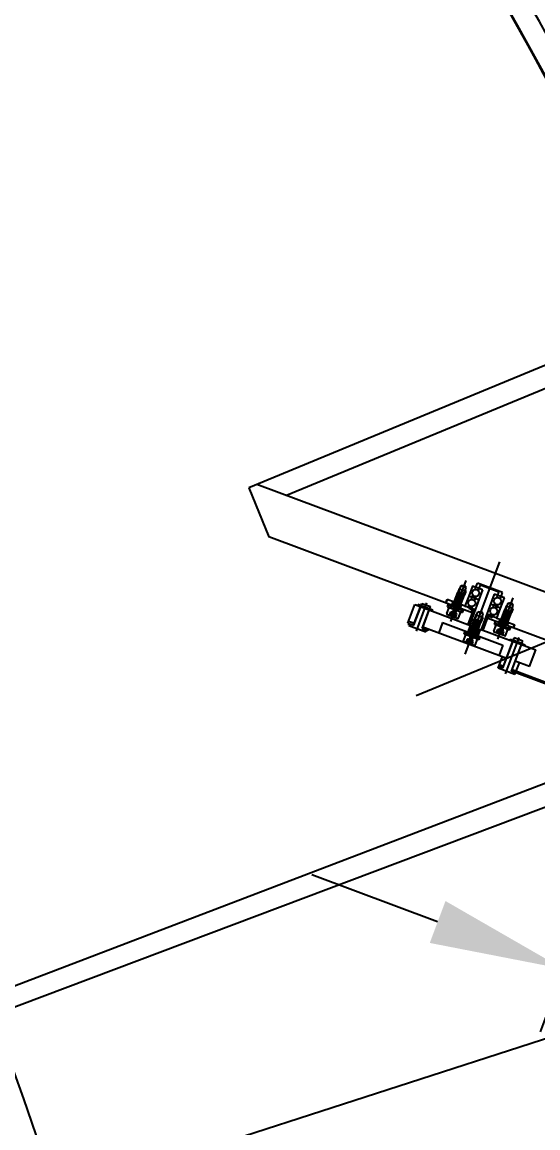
# Model space of a CAD drawing. Header units: millimetres. Extents: x -4562 to 17216, y -5211 to 6025.
# Drawn here: x 2169 to 2457, y 748 to 1366 of the extents above; entities that cross this region are included whole.
import ezdxf
from ezdxf.lldxf.tags import DXFTag

# ---------------------------------------------------------------- set-up
doc = ezdxf.new("R2010")
doc.units = ezdxf.units.MM
for name, color, linetype in [('C', 1, 'CENTER'), ('D', 6, 'HIDDEN'), ('F', 3, 'Continuous'), ('VV', 4, 'PHANTOM'), ('도면층7', 7, 'Continuous')]:
    doc.layers.add(name, color=color, linetype=linetype)
doc.styles.add('s', font='romans.shx', dxfattribs={"width": 0.75, "oblique": 10, "bigfont": 'whgtxt.shx'})
doc.styles.get("Standard").update_dxf_attribs({"font": 'txt.shx', "bigfont": 'whgtxt.shx'})
tags = doc.linetypes.add('CENTER', pattern=[50.8, 31.75, -6.35, 6.35, -6.35]).pattern_tags.tags
tags[10:11] = [DXFTag(74, 4), DXFTag(75, 0), DXFTag(340, '0'), DXFTag(46, 1.0), DXFTag(50, 0.0), DXFTag(44, 0.0), DXFTag(45, 0.0)]
tags[8:9] = [DXFTag(74, 4), DXFTag(75, 0), DXFTag(340, '0'), DXFTag(46, 1.0), DXFTag(50, 0.0), DXFTag(44, 0.0), DXFTag(45, 0.0)]
tags[6:7] = [DXFTag(74, 4), DXFTag(75, 0), DXFTag(340, '0'), DXFTag(46, 1.0), DXFTag(50, 0.0), DXFTag(44, 0.0), DXFTag(45, 0.0)]
tags[4:5] = [DXFTag(74, 4), DXFTag(75, 0), DXFTag(340, '0'), DXFTag(46, 1.0), DXFTag(50, 0.0), DXFTag(44, 0.0), DXFTag(45, 0.0)]
tags = doc.linetypes.add('HIDDEN', pattern=[3, 2, -1]).pattern_tags.tags
tags[6:7] = [DXFTag(74, 4), DXFTag(75, 0), DXFTag(340, '0'), DXFTag(46, 1.0), DXFTag(50, 0.0), DXFTag(44, 0.0), DXFTag(45, 0.0)]
tags[4:5] = [DXFTag(74, 4), DXFTag(75, 0), DXFTag(340, '0'), DXFTag(46, 1.0), DXFTag(50, 0.0), DXFTag(44, 0.0), DXFTag(45, 0.0)]
tags = doc.linetypes.add('PHANTOM', pattern=[17.5, 10, -1.5, 1.5, -1.5, 1.5, -1.5]).pattern_tags.tags
tags[14:15] = [DXFTag(74, 4), DXFTag(75, 0), DXFTag(340, '0'), DXFTag(46, 1.0), DXFTag(50, 0.0), DXFTag(44, 0.0), DXFTag(45, 0.0)]
tags[12:13] = [DXFTag(74, 4), DXFTag(75, 0), DXFTag(340, '0'), DXFTag(46, 1.0), DXFTag(50, 0.0), DXFTag(44, 0.0), DXFTag(45, 0.0)]
tags[10:11] = [DXFTag(74, 4), DXFTag(75, 0), DXFTag(340, '0'), DXFTag(46, 1.0), DXFTag(50, 0.0), DXFTag(44, 0.0), DXFTag(45, 0.0)]
tags[8:9] = [DXFTag(74, 4), DXFTag(75, 0), DXFTag(340, '0'), DXFTag(46, 1.0), DXFTag(50, 0.0), DXFTag(44, 0.0), DXFTag(45, 0.0)]
tags[6:7] = [DXFTag(74, 4), DXFTag(75, 0), DXFTag(340, '0'), DXFTag(46, 1.0), DXFTag(50, 0.0), DXFTag(44, 0.0), DXFTag(45, 0.0)]
tags[4:5] = [DXFTag(74, 4), DXFTag(75, 0), DXFTag(340, '0'), DXFTag(46, 1.0), DXFTag(50, 0.0), DXFTag(44, 0.0), DXFTag(45, 0.0)]
doc.dimstyles.new('AM_ISO$2', dxfattribs={"dimtxt": 3, "dimasz": 2.5, "dimexe": 1, "dimexo": 1, "dimgap": 1, "dimtad": 1, "dimdsep": 46, "dimtxsty": 's', "dimcen": 0, "dimclrd": 4, "dimclre": 4, "dimclrt": 3, "dimazin": 2, "dimtp": 0.1, "dimtm": 0.1, "dimtfac": 0.71, "dimtmove": 0, "dimatfit": 3, "dimfxl": 1, "dimlwd": 25, "dimlwe": 25, "dimarcsym": 0})
doc.dimstyles.new('ISO-25', dxfattribs={"dimscale": 30, "dimtxt": 2.5, "dimasz": 2.5, "dimexe": 1.25, "dimexo": 0.625, "dimtad": 1, "dimtoh": 1, "dimrnd": 0.005, "dimtxsty": 'Standard', "dimcen": 0, "dimazin": 2, "dimtfac": 1, "dimtmove": 0, "dimatfit": 3, "dimfxl": 1, "dimarcsym": 0})

# ---------------------------------------------------------------- blocks, each defined once
blk = doc.blocks.new('Mm_Port_Cassette_Top')
for p, q in [((12.5, 143), (-2058, 143)), ((-2058, 143), (-2058, 113.44)), ((-1949.14, 46.12), (-2053.04, 143)), ((12.5, 131), (-2040.17, 131)), ((-1969.49, 30.9), (-2058, 113.44)), ((-2004.8, 39.22), (-1997.3, 47.26)), ((-2002.31, 36.9), (-1994.81, 44.95)), ((-2002.24, 36.83), (-1994.74, 44.88)), ((-1997.3, 47.26), (-1973.09, 24.69)), ((-1996.2, 46.24), (-1995.79, 46.68)), ((-1989.21, 40.54), (-1995.79, 46.68)), ((-1994.26, 45.39), (-1993.37, 46.34)), ((-1990.6, 41.98), (-1994.26, 45.39)), ((-1993.96, 44.98), (-1993.89, 45.05)), ((-1993.37, 46.34), (-1989.72, 42.93)), ((-1977.9, 38.74), (-1972.6, 44.43)), ((-1972.6, 44.43), (-1971.99, 44.45)), ((-1969.67, 41.7), (-1972.6, 44.43)), ((-1971.99, 44.45), (-1969.4, 47.23)), ((-1969.69, 42.31), (-1971.99, 44.45)), ((-1971.08, 46.06), (-1968.15, 43.33)), ((-1969.69, 42.31), (-1967.1, 45.09)), ((-1969.4, 47.23), (-1967.1, 45.09)), ((-1969.4, 47.23), (-1967.63, 46.82)), ((-1963.59, 44.55), (-1967.69, 40.16)), ((-1967.1, 45.09), (-1967.63, 46.82)), ((-1959.21, 40.46), (-1963.59, 44.55)), ((-1962.13, 43.19), (-1960.43, 45.01)), ((-1960.67, 41.82), (-1959.31, 43.28)), ((-1949.46, 34.78), (-1960.43, 45.01)), ((-1951.26, 35.78), (-1959.31, 43.28)), ((-1746.34, -143), (-1949.14, 46.12)), ((-2004.8, 39.22), (-2002.24, 36.83)), ((-2004.75, 37.81), (-2004.07, 38.54)), ((-2004.75, 37.81), (-1997.44, 30.99)), ((-2001.56, 37.56), (-2004.12, 39.95)), ((-1998.58, 33.42), (-1991.08, 41.47)), ((-1998.51, 33.35), (-1991.01, 41.4)), ((-1991.04, 42.25), (-1990.97, 42.32)), ((-1990.6, 41.98), (-1989.72, 42.93)), ((-1989.62, 40.1), (-1989.21, 40.54)), ((-1982.68, 35.82), (-1980.22, 38.45)), ((-1980.97, 41.61), (-1979.6, 43.07)), ((-1980.95, 39.13), (-1979.72, 40.45)), ((-1980.95, 39.13), (-1974.37, 32.99)), ((-1980.82, 41.47), (-1979.46, 42.93)), ((-1979.14, 38.88), (-1980.39, 39.74)), ((-1976.53, 40.21), (-1979.6, 43.07)), ((-1979.35, 38.66), (-1979.14, 38.88)), ((-1977.68, 37.52), (-1979.35, 38.66)), ((-1978.26, 39.08), (-1976.9, 40.55)), ((-1977.88, 37.3), (-1977.68, 37.52)), ((-1976.22, 36.15), (-1977.88, 37.3)), ((-1974.97, 36.02), (-1969.67, 41.7)), ((-1974.61, 35.67), (-1973.24, 37.14)), ((-1971.78, 35.77), (-1973.61, 37.48)), ((-1959.21, 40.46), (-1973.53, 25.1)), ((-1967.69, 40.16), (-1971.78, 35.77)), ((-1969.67, 41.7), (-1969.69, 42.31)), ((-1963.3, 36.07), (-1967.32, 39.82)), ((-1967.09, 37.87), (-1966.22, 38.8)), ((-1966.22, 38.8), (-1965.36, 39.73)), ((-1965.63, 36.51), (-1964.76, 37.43)), ((-1964.76, 37.43), (-1963.9, 38.36)), ((-1963, 42.26), (-1962.13, 43.19)), ((-1961.53, 40.89), (-1960.67, 41.82)), ((-1998.58, 33.42), (-1996.02, 31.04)), ((-1997.9, 34.15), (-1961.33, 0.05)), ((-1997.44, 30.99), (-1996.75, 31.72)), ((-1996.02, 31.04), (-1995.34, 31.77)), ((-1986.86, 32.06), (-1990.95, 27.67)), ((-1986.86, 32.06), (-1960.53, 7.51)), ((-1982.66, 35.25), (-1978.12, 31.02)), ((-1977.56, 31.04), (-1975.1, 33.68)), ((-1976.42, 35.93), (-1976.22, 36.15)), ((-1974.75, 34.79), (-1976.42, 35.93)), ((-1974.96, 34.57), (-1974.75, 34.79)), ((-1973.7, 33.71), (-1974.96, 34.57)), ((-1974.37, 32.99), (-1973.14, 34.31)), ((-1968.12, 32.36), (-1974.26, 25.78)), ((-1967.39, 31.68), (-1971.78, 35.77)), ((-1970.32, 34.41), (-1969.45, 35.34)), ((-1970.29, 33.7), (-1969.95, 34.07)), ((-1968.46, 32), (-1970.29, 33.7)), ((-1969.85, 31.24), (-1968.83, 32.34)), ((-1968.85, 33.05), (-1967.99, 33.97)), ((-1954.09, 35.68), (-1968.41, 20.33)), ((-1954.16, 27.54), (-1958.18, 31.3)), ((-1949.7, 31.59), (-1954.09, 35.68)), ((-1953.79, 27.2), (-1949.7, 31.59)), ((-1953.49, 33.39), (-1952.62, 34.32)), ((-1952.62, 34.32), (-1951.26, 35.78)), ((-1952.03, 32.03), (-1951.16, 32.96)), ((-1951.16, 32.96), (-1949.46, 34.78)), ((-1973.16, 24.76), (-1975.89, 21.83)), ((-1975.16, 21.15), (-1969.86, 26.83)), ((-1969.86, 26.83), (-1969.25, 26.86)), ((-1969.86, 26.83), (-1966.93, 24.11)), ((-1969.25, 26.86), (-1966.32, 30)), ((-1969.25, 26.86), (-1966.96, 24.71)), ((-1965.07, 26.1), (-1968, 28.83)), ((-1961.54, 26.23), (-1967.68, 19.64)), ((-1966.96, 24.71), (-1964.02, 27.86)), ((-1966.93, 24.11), (-1966.96, 24.71)), ((-1966.32, 30), (-1964.55, 29.59)), ((-1964.02, 27.86), (-1966.32, 30)), ((-1964.02, 27.86), (-1964.55, 29.59)), ((-1903.9, -30.26), (-1962.9, 24.76)), ((-1962.54, 24.42), (-1961.52, 25.52)), ((-1957.88, 22.82), (-1962.27, 26.91)), ((-1961.88, 25.86), (-1960.05, 24.16)), ((-1960.81, 25.54), (-1959.94, 26.47)), ((-1959.35, 24.18), (-1958.48, 25.11)), ((-1957.88, 22.82), (-1953.79, 27.2)), ((-1957.58, 29), (-1956.72, 29.93)), ((-1957.42, 19.65), (-1952.12, 25.33)), ((-1956.72, 29.93), (-1955.85, 30.86)), ((-1956.12, 27.64), (-1955.25, 28.57)), ((-1955.25, 28.57), (-1954.39, 29.5)), ((-1952.12, 25.33), (-1951.51, 25.35)), ((-1952.12, 25.33), (-1949.19, 22.6)), ((-1951.51, 25.35), (-1948.92, 28.13)), ((-1951.51, 25.35), (-1949.21, 23.21)), ((-1947.67, 24.23), (-1950.6, 26.96)), ((-1949.21, 23.21), (-1946.62, 25.99)), ((-1946.62, 25.99), (-1948.92, 28.13)), ((-1948.92, 28.13), (-1947.15, 27.72)), ((-1946.62, 25.99), (-1947.15, 27.72)), ((-1979.94, 18.22), (-1977.48, 20.86)), ((-1978.22, 21.54), (-1976.99, 22.86)), ((-1971.63, 15.4), (-1978.22, 21.54)), ((-1977.55, 22.25), (-1976.6, 21.06)), ((-1976.6, 21.06), (-1976.4, 21.28)), ((-1976.4, 21.28), (-1975.14, 19.7)), ((-1973.09, 24.69), (-1975.48, 22.13)), ((-1975.48, 22.13), (-1974.82, 21.52)), ((-1975.14, 19.7), (-1974.94, 19.92)), ((-1974.94, 19.92), (-1973.68, 18.33)), ((-1973.68, 18.33), (-1973.47, 18.55)), ((-1973.47, 18.55), (-1972.22, 16.97)), ((-1972.23, 18.42), (-1966.93, 24.11)), ((-1971.89, 18.79), (-1971.23, 18.18)), ((-1968.77, 20.67), (-1971.5, 17.74)), ((-1968.85, 20.73), (-1971.23, 18.18)), ((-1968.85, 20.73), (-1944.64, -1.84)), ((-1962.2, 16.72), (-1959.74, 19.35)), ((-1960.47, 20.04), (-1959.25, 21.35)), ((-1953.89, 13.9), (-1960.47, 20.04)), ((-1960.05, 24.16), (-1959.71, 24.52)), ((-1959.81, 20.75), (-1958.86, 19.56)), ((-1958.86, 19.56), (-1958.66, 19.78)), ((-1958.66, 19.78), (-1957.4, 18.2)), ((-1957.88, 22.82), (-1956.05, 21.11)), ((-1957.78, 19.99), (-1956.42, 21.45)), ((-1954.49, 16.92), (-1949.19, 22.6)), ((-1949.19, 22.6), (-1949.21, 23.21)), ((-1975.39, 13.43), (-1979.92, 17.66)), ((-1974.82, 13.45), (-1972.36, 16.08)), ((-1972.22, 16.97), (-1972.01, 17.19)), ((-1972.01, 17.19), (-1971.07, 16.01)), ((-1971.63, 15.4), (-1970.41, 16.72)), ((-1957.64, 11.93), (-1962.18, 16.16)), ((-1957.4, 18.2), (-1957.2, 18.41)), ((-1957.2, 18.41), (-1955.94, 16.83)), ((-1957.08, 11.95), (-1954.62, 14.58)), ((-1955.94, 16.83), (-1955.73, 17.05)), ((-1955.73, 17.05), (-1954.47, 15.47)), ((-1954.47, 15.47), (-1954.27, 15.69)), ((-1954.27, 15.69), (-1953.33, 14.5)), ((-1954.13, 16.58), (-1952.76, 18.04)), ((-1953.89, 13.9), (-1952.66, 15.22)), ((-1953.13, 18.38), (-1950.06, 15.52)), ((-1951.57, 14.19), (-1950.2, 15.65)), ((-1951.42, 14.06), (-1950.06, 15.52)), ((-1965.5, -4.27), (-1954.59, 7.44)), ((-1965.43, -4.33), (-1954.51, 7.37)), ((-1960.53, 7.51), (-1964.62, 3.12)), ((-1955.98, 8.73), (-1955.57, 9.17)), ((-1955.57, 9.17), (-1948.98, 3.03)), ((-1954.04, 7.88), (-1953.15, 8.83)), ((-1954.04, 7.88), (-1950.38, 4.47)), ((-1953.74, 7.47), (-1953.67, 7.54)), ((-1949.49, 5.42), (-1953.15, 8.83)), ((-1967.94, -3.36), (-1963.16, 1.76)), ((-1961.77, -7.74), (-1950.86, 3.96)), ((-1961.7, -7.81), (-1950.78, 3.89)), ((-1950.81, 4.74), (-1950.74, 4.81)), ((-1950.38, 4.47), (-1949.49, 5.42)), ((-1949.39, 2.59), (-1948.98, 3.03)), ((-1960.62, -10.18), (-1967.94, -3.36)), ((-1965.43, -4.33), (-1967.25, -2.63)), ((-1964.74, -3.6), (-1966.57, -1.9)), ((-1959.26, -8.72), (-1955.85, -5.06)), ((-1951.46, -9.15), (-1957.68, -3.36)), ((-1951.46, -9.15), (-1944.64, -1.84)), ((-1871.45, -91.97), (-1961.77, -7.74)), ((-1961.09, -7.01), (-1870.76, -91.24)), ((-1960.62, -10.18), (-1959.94, -9.45))]:
    blk.add_line(p, q)
for centre in [(-1967.54, 35.92), (-1963.45, 40.31), (-1953.94, 31.44), (-1958.03, 27.06)]:
    blk.add_circle(centre, 2)
for centre, radius, start, end in [((-1963.57, 43.84), 0.5, 47, 137), ((-1967.66, 39.46), 0.5, 47, 137), ((-1966.98, 40.19), 0.5, 137, 227), ((-1959.91, 40.43), 0.5, 317, 47), ((-1982.38, 35.54), 0.4, 137, 227), ((-1977.85, 31.32), 0.4, 227, 317), ((-1971.07, 35.8), 0.5, 137, 227), ((-1967.42, 32.39), 0.5, 227, 317), ((-1963.32, 36.78), 0.5, 227, 317), ((-1964.01, 36.05), 0.5, 317, 47), ((-1958.15, 30.59), 0.5, 47, 137), ((-1957.47, 31.32), 0.5, 137, 227), ((-1954.06, 34.98), 0.5, 47, 137), ((-1950.41, 31.57), 0.5, 317, 47), ((-1961.56, 26.93), 0.5, 137, 227), ((-1953.82, 27.91), 0.5, 227, 317), ((-1954.5, 27.18), 0.5, 317, 47), ((-1957.91, 23.52), 0.5, 227, 317), ((-1979.65, 17.95), 0.4, 137, 227), ((-1975.11, 13.72), 0.4, 227, 317), ((-1961.91, 16.45), 0.4, 137, 227), ((-1957.37, 12.22), 0.4, 227, 317)]:
    blk.add_arc(centre, radius, start, end)
at = {"layer": 'C'}
for p, q in [((-1981.91, 10.98), (-1944.42, 51.19)), ((-2002.15, 33.26), (-1990.67, 45.58)), ((-1965.75, 48.83), (-1982.44, 30.94)), ((-1945.27, 29.74), (-1961.96, 11.85)), ((-1965.31, -7.88), (-1950.44, 8.07))]:
    blk.add_line(p, q, dxfattribs=at)
at = {"layer": 'D'}
for p, q in [((-1971.39, 43.89), (-1979.19, 35.53)), ((-1970.29, 42.87), (-1978.09, 34.5)), ((-1981.66, 34.32), (-1980.29, 35.78)), ((-1981.02, 33.73), (-1979.66, 35.19)), ((-1980.29, 35.78), (-1978.34, 35.33)), ((-1979.76, 32.55), (-1978.39, 34.01)), ((-1979.12, 31.96), (-1977.76, 33.42)), ((-1977.76, 33.42), (-1978.34, 35.33)), ((-1968.65, 26.3), (-1976.45, 17.93)), ((-1967.56, 25.27), (-1975.35, 16.91)), ((-1950.91, 24.79), (-1958.71, 16.43)), ((-1949.82, 23.77), (-1957.61, 15.41)), ((-1978.92, 16.73), (-1977.56, 18.19)), ((-1978.29, 16.14), (-1976.92, 17.6)), ((-1977.56, 18.19), (-1975.61, 17.74)), ((-1977.02, 14.95), (-1975.65, 16.42)), ((-1976.39, 14.36), (-1975.02, 15.83)), ((-1975.02, 15.83), (-1975.61, 17.74)), ((-1961.18, 15.22), (-1959.81, 16.69)), ((-1960.55, 14.63), (-1959.18, 16.1)), ((-1959.81, 16.69), (-1957.87, 16.24)), ((-1959.28, 13.45), (-1957.91, 14.91)), ((-1958.64, 12.86), (-1957.28, 14.32)), ((-1957.28, 14.32), (-1957.87, 16.24))]:
    blk.add_line(p, q, dxfattribs=at)
for centre, radius, start, end in [((-1980.36, 35.08), 0.705, 9.12112, 84.87888), ((-1980.7, 32.81), 2.6, 27.52878, 66.47122), ((-1978.45, 33.31), 0.705, 9.12112, 84.87888), ((-1977.62, 17.49), 0.705, 9.12112, 84.87888), ((-1977.96, 15.22), 2.6, 27.52878, 66.47122), ((-1975.72, 15.71), 0.705, 9.12112, 84.87888), ((-1959.88, 15.98), 0.705, 9.12112, 84.87888), ((-1960.22, 13.71), 2.6, 27.52878, 66.47122), ((-1957.98, 14.21), 0.705, 9.12112, 84.87888)]:
    blk.add_arc(centre, radius, start, end, dxfattribs=at)
at = {"layer": 'F'}
for p, q in [((-1971.99, 44.45), (-1977.58, 38.45)), ((-1971.08, 46.06), (-1972.6, 44.43)), ((-1971.08, 46.06), (-1970.26, 46.31)), ((-1968.15, 43.33), (-1969.67, 41.7)), ((-1968.15, 43.33), (-1967.96, 44.17)), ((-1969.69, 42.31), (-1975.29, 36.31)), ((-1969.25, 26.86), (-1974.85, 20.86)), ((-1966.96, 24.71), (-1972.55, 18.72)), ((-1968, 28.83), (-1969.86, 26.83)), ((-1968, 28.83), (-1967.18, 29.08)), ((-1965.07, 26.1), (-1966.93, 24.11)), ((-1965.07, 26.1), (-1964.88, 26.94)), ((-1951.51, 25.35), (-1957.1, 19.36)), ((-1950.6, 26.96), (-1952.12, 25.33)), ((-1950.6, 26.96), (-1949.78, 27.21)), ((-1947.67, 24.23), (-1947.48, 25.07)), ((-1949.21, 23.21), (-1954.81, 17.21)), ((-1947.67, 24.23), (-1949.19, 22.6))]:
    blk.add_line(p, q, dxfattribs=at)
blk = doc.blocks.new('*D151')
at = {"color": 0, "lineweight": -2}
blk.add_line((2555.79, 925.77), (2389.8, 481.81), dxfattribs=at)
blk.add_arc((2209.66, 0), 551.88, 7.79238, 61.70762, dxfattribs=at)
at = {"color": 0}
for points in [[(2466.07, 474.57), (2476.4, 497.34), (2402.93, 516.93)], [(2768.92, 75.68), (2743.97, 73.98), (2761.54, 0)]]:
    blk.add_solid(points, dxfattribs=at)
at = {"layer": 'Defpoints', "color": 0}
for p in [(2584.07, 1001.43), (2562.35, 943.33), (2717.04, 217.12), (0, 0), (6816.08, 0)]:
    blk.add_point(p, dxfattribs=at)
at = {"color": 0, "insert": (2714.46, 350.2), "char_height": 75, "attachment_point": 5, "rotation": 304.75}
blk.add_mtext('69,5°', dxfattribs=at)
blk = doc.blocks.new('*D152')
at = {"color": 0, "lineweight": -2}
for p, q in [((2525.99, 983.13), (2458.19, 801.79)), ((2615.91, 949.51), (2548.11, 768.17)), ((2401.07, 863.18), (2330.82, 889.45)), ((2471.32, 836.92), (2561.24, 803.3)), ((2631.49, 777.03), (2701.74, 750.77)), ((2701.74, 750.77), (2845.49, 750.77))]:
    blk.add_line(p, q, dxfattribs=at)
at = {"color": 0}
for points in [[(2405.45, 874.89), (2396.69, 851.47), (2471.32, 836.92)], [(2635.87, 788.74), (2627.12, 765.32), (2561.24, 803.3)]]:
    blk.add_solid(points, dxfattribs=at)
at = {"layer": 'Defpoints', "color": 0}
for p in [(2532.56, 1000.69), (2622.48, 967.07), (2561.24, 803.3)]:
    blk.add_point(p, dxfattribs=at)
at = {"color": 0, "insert": (2782.99, 807.02), "char_height": 75, "attachment_point": 5}
blk.add_mtext('96', dxfattribs=at)
blk = doc.blocks.new('*D153')
at = {"layer": 'D', "color": 4, "lineweight": 25}
blk.add_line((13177.46, 3545.28), (13817.51, 3782.05), dxfattribs=at)
blk.add_arc((3714.28, 44.75), 10737.31, 20.766913, 23.833087, dxfattribs=at)
at = {"layer": 'D', "color": 4}
for points in [[(13522.67, 4377.46), (13549.3, 4389.36), (13500.3, 4463.3)], [(13767.65, 3856.96), (13740.34, 3846.73), (13784.69, 3769.9)]]:
    blk.add_solid(points, dxfattribs=at)
at = {"layer": 'Defpoints', "color": 0}
for p in [(14488.24, 4909.38), (13695.28, 4003.22), (13144.63, 3533.14), (603.05, -1106.13), (-1447.72, -2285.99)]:
    blk.add_point(p, dxfattribs=at)
at = {"layer": 'D', "color": 3, "insert": (13729.5, 4152.29), "char_height": 105, "attachment_point": 5, "rotation": 292.3, "style": 's'}
blk.add_mtext('4°', dxfattribs=at)
blk = doc.blocks.new('*D154')
at = {"layer": 'D', "color": 4, "lineweight": 25}
blk.add_line((12597.98, 4828.13), (13199.26, 5151.88), dxfattribs=at)
blk.add_arc((3714.28, 44.75), 10737.55, 24.766903, 27.833097, dxfattribs=at)
at = {"layer": 'D', "color": 4}
for points in [[(13196.75, 5051.22), (13222.49, 5064.94), (13168.45, 5135.29)], [(13477.45, 4549.06), (13450.92, 4536.95), (13500.52, 4463.4)]]:
    blk.add_solid(points, dxfattribs=at)
at = {"layer": 'Defpoints', "color": 0}
for p in [(14488.24, 4909.38), (12567.16, 4811.53), (13395.05, 4689.92), (-1447.72, -2285.99), (-1128.19, -2562.65)]:
    blk.add_point(p, dxfattribs=at)
at = {"layer": 'D', "color": 3, "insert": (13418.79, 4841.01), "char_height": 105, "attachment_point": 5, "rotation": 296.3, "style": 's'}
blk.add_mtext('4°', dxfattribs=at)

msp = doc.modelspace()

# ---------------------------------------------------------------- linework, layer by layer
at = {"color": 5}
for p, q in [((0, 0), (12518.899, 4785.545)), ((0, 0), (12828.312, 4159.889)), ((2571.945, 968.982), (0, 0))]:
    msp.add_line(p, q, dxfattribs=at)
at = {"layer": 'C'}
msp.add_line((2389.154, 989.62), (4327.93, 1792.687), dxfattribs=at)
msp.add_circle((0, 0), 2300, dxfattribs=at)
at = {"layer": 'VV', "color": 4, "linetype": 'PHANTOM'}
for radius, start, end in [(2990, 25.625031, 37.814416), (2978, 25.637637, 37.785307), (2812, 25.823062, 37.356932), (2800, 25.83732, 37.323979)]:
    msp.add_arc((0, 0), radius, start, end, dxfattribs=at)
at = {"layer": '도면층7', "color": 136, "lineweight": 0}
msp.add_circle((0, 0), 2800, dxfattribs=at)

# ---------------------------------------------------------------- block references
at = {"rotation": 22.5}
msp.add_blockref('Mm_Port_Cassette_Top', (4251.694, 1761.109), dxfattribs=at)

# ---------------------------------------------------------------- dimensions: what is measured, and where the dimension line sits
dim = msp.add_angular_dim_2l(base=(2717.04, 217.115), line1=((0, 0), (6816.078, 0)), line2=((2584.075, 1001.426), (2562.353, 943.328)), dimstyle='ISO-25')
dim.commit()
dim.dimension.update_dxf_attribs({"geometry": '*D151', "text_midpoint": (2714.464, 350.197)})
dim = msp.add_aligned_dim(p1=(2532.555, 1000.692), p2=(2622.476, 967.072), distance=-174.847, dimstyle='ISO-25')
dim.commit()
dim.dimension.update_dxf_attribs({"geometry": '*D152', "text_midpoint": (2782.994, 807.016)})
at = {"layer": 'D'}
for base, line1, line2, picture, middle in [((13395.05, 4689.92), ((-1128.187, -2562.654), (12567.164, 4811.533)), ((14488.242, 4909.376), (-1447.72, -2285.987)), '*D154', (13418.789, 4841.013)), ((13695.28, 4003.222), ((14488.242, 4909.376), (-1447.72, -2285.987)), ((603.047, -1106.134), (13144.634, 3533.14)), '*D153', (13729.503, 4152.288))]:
    dim = msp.add_angular_dim_2l(base=base, line1=line1, line2=line2, dimstyle='AM_ISO$2', override={"dimscale": 35, "dimarcsym": 1}, dxfattribs=at)
    dim.commit()
    dim.dimension.update_dxf_attribs({"geometry": picture, "text_midpoint": middle})

doc.saveas('drawing.dxf')
